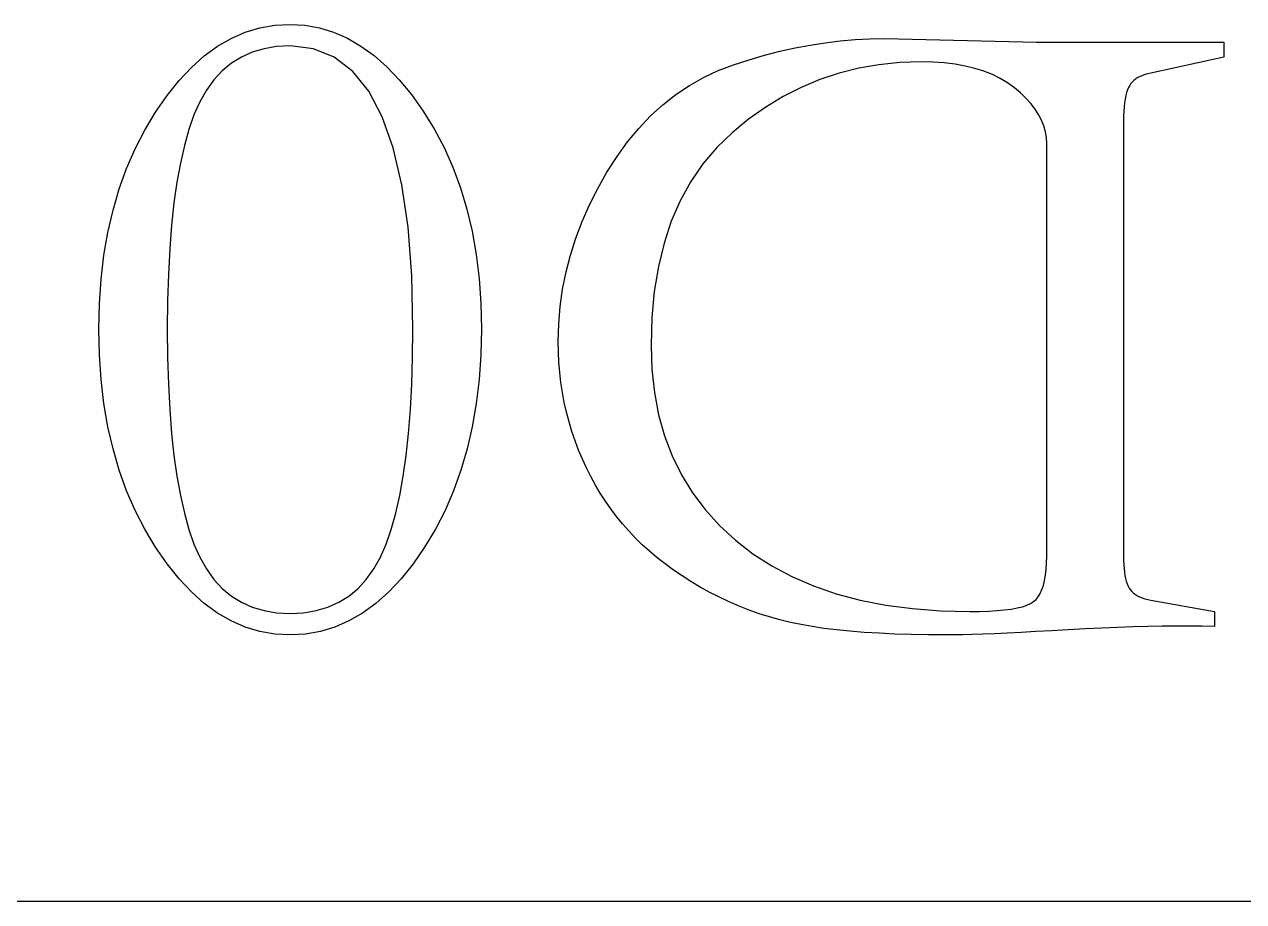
# Model space of a CAD drawing. Header units: millimetres. Extents: x -105 to 105, y -148 to 148.
# Drawn here: x -7.505 to -3.145, y 85.306 to 88.441 of the extents above; entities that cross this region are included whole.
import ezdxf

# ---------------------------------------------------------------- set-up
doc = ezdxf.new("R2010")
doc.units = ezdxf.units.MM
doc.layers.get('0').update_dxf_attribs({"lineweight": 18})

msp = doc.modelspace()

# ---------------------------------------------------------------- linework, layer by layer
at = {"color": 7, "lineweight": 30, "ltscale": 0.001373}
for p, q in [((-6.7651, 88.3912), (-6.7148, 88.4131)), ((-6.7148, 86.2873), (-6.7651, 86.3092)), ((-6.3441, 86.3092), (-6.3945, 86.2873))]:
    msp.add_line(p, q, dxfattribs=at)
at = {"color": 7, "lineweight": 30, "ltscale": 0.001355}
for p, q in [((-6.7148, 88.4131), (-6.6629, 88.4288)), ((-6.6629, 88.4288), (-6.6095, 88.4382)), ((-6.6629, 86.2716), (-6.7148, 86.2873)), ((-6.6095, 86.2622), (-6.6629, 86.2716)), ((-6.4463, 86.2716), (-6.4997, 86.2622)), ((-6.3945, 86.2873), (-6.4463, 86.2716))]:
    msp.add_line(p, q, dxfattribs=at)
at = {"color": 7, "lineweight": 30, "ltscale": 0.001375}
for p, q in [((-6.6095, 88.4382), (-6.5546, 88.4413)), ((-6.5546, 86.2591), (-6.6095, 86.2622)), ((-6.4997, 86.2622), (-6.5546, 86.2591))]:
    msp.add_line(p, q, dxfattribs=at)
at = {"color": 7, "lineweight": 30, "ltscale": 0.001328}
msp.add_line((-6.5546, 88.4413), (-6.5016, 88.4383), dxfattribs=at)
at = {"color": 7, "lineweight": 30, "ltscale": 0.001316}
msp.add_line((-6.5016, 88.4383), (-6.4498, 88.4289), dxfattribs=at)
at = {"color": 7, "lineweight": 30, "ltscale": 0.001324}
msp.add_line((-6.4498, 88.4289), (-6.3991, 88.4134), dxfattribs=at)
at = {"color": 7, "lineweight": 30, "ltscale": 0.001349}
msp.add_line((-6.3991, 88.4134), (-6.3497, 88.3917), dxfattribs=at)
at = {"color": 7, "lineweight": 30, "ltscale": 0.001411}
for p, q in [((-6.814, 88.363), (-6.7651, 88.3912)), ((-6.7651, 86.3092), (-6.814, 86.3374)), ((-6.2952, 86.3374), (-6.3441, 86.3092))]:
    msp.add_line(p, q, dxfattribs=at)
at = {"color": 7, "lineweight": 30, "ltscale": 0.001204}
for p, q in [((-6.5546, 88.3642), (-6.6027, 88.3618)), ((-6.6027, 86.3387), (-6.5546, 86.3362)), ((-6.5546, 86.3362), (-6.5065, 86.3387))]:
    msp.add_line(p, q, dxfattribs=at)
at = {"color": 7, "lineweight": 30, "ltscale": 0.002101}
msp.add_line((-6.4712, 88.3541), (-6.5546, 88.3642), dxfattribs=at)
at = {"color": 7, "lineweight": 30, "ltscale": 0.001393}
msp.add_line((-6.3497, 88.3917), (-6.3015, 88.3638), dxfattribs=at)
at = {"color": 7, "lineweight": 30, "ltscale": 0.001452}
msp.add_line((-6.3015, 88.3638), (-6.2545, 88.3297), dxfattribs=at)
at = {"color": 7, "lineweight": 30, "ltscale": 0.001378}
msp.add_line((-4.7491, 88.3573), (-4.695, 88.3676), dxfattribs=at)
at = {"color": 7, "lineweight": 30, "ltscale": 0.001361}
msp.add_line((-4.695, 88.3676), (-4.6412, 88.376), dxfattribs=at)
at = {"color": 7, "lineweight": 30, "ltscale": 0.001347}
msp.add_line((-4.6412, 88.376), (-4.5877, 88.3826), dxfattribs=at)
at = {"color": 7, "lineweight": 30, "ltscale": 0.001333}
msp.add_line((-4.5877, 88.3826), (-4.5346, 88.3873), dxfattribs=at)
at = {"color": 7, "lineweight": 30, "ltscale": 0.001322}
msp.add_line((-4.5346, 88.3873), (-4.4818, 88.3901), dxfattribs=at)
at = {"color": 7, "lineweight": 30, "ltscale": 0.001312}
msp.add_line((-4.4818, 88.3901), (-4.4293, 88.3911), dxfattribs=at)
at = {"color": 7, "lineweight": 30, "ltscale": 0.01358}
msp.add_line((-4.4293, 88.3911), (-3.8863, 88.3777), dxfattribs=at)
at = {"color": 7, "lineweight": 30, "ltscale": 0.016761}
msp.add_line((-3.8863, 88.3777), (-3.2158, 88.3777), dxfattribs=at)
at = {"color": 7, "lineweight": 30, "ltscale": 0.001341}
for p, q in [((-3.2158, 88.3777), (-3.2158, 88.324)), ((-3.2494, 86.3429), (-3.2494, 86.2892))]:
    msp.add_line(p, q, dxfattribs=at)
at = {"color": 7, "lineweight": 30, "ltscale": 0.001533}
for p, q in [((-6.9072, 88.2878), (-6.8613, 88.3285)), ((-6.8613, 86.3719), (-6.9072, 86.4127))]:
    msp.add_line(p, q, dxfattribs=at)
at = {"color": 7, "lineweight": 30, "ltscale": 0.001464}
for p, q in [((-6.8613, 88.3285), (-6.814, 88.363)), ((-6.814, 86.3374), (-6.8613, 86.3719)), ((-6.2479, 86.3719), (-6.2952, 86.3374))]:
    msp.add_line(p, q, dxfattribs=at)
at = {"color": 7, "lineweight": 30, "ltscale": 0.001055}
msp.add_line((-6.7287, 88.3248), (-6.7645, 88.3026), dxfattribs=at)
at = {"color": 7, "lineweight": 30, "ltscale": 0.001065}
msp.add_line((-6.6897, 88.3421), (-6.7287, 88.3248), dxfattribs=at)
at = {"color": 7, "lineweight": 30, "ltscale": 0.001094}
for p, q in [((-6.6477, 88.3544), (-6.6897, 88.3421)), ((-6.4615, 86.3461), (-6.4195, 86.3585))]:
    msp.add_line(p, q, dxfattribs=at)
at = {"color": 7, "lineweight": 30, "ltscale": 0.001141}
for p, q in [((-6.6027, 88.3618), (-6.6477, 88.3544)), ((-6.6477, 86.3461), (-6.6027, 86.3387)), ((-6.5065, 86.3387), (-6.4615, 86.3461))]:
    msp.add_line(p, q, dxfattribs=at)
at = {"color": 7, "lineweight": 30, "ltscale": 0.002015}
msp.add_line((-6.3965, 88.3237), (-6.4712, 88.3541), dxfattribs=at)
at = {"color": 7, "lineweight": 30, "ltscale": 0.002077}
msp.add_line((-6.3306, 88.2731), (-6.3965, 88.3237), dxfattribs=at)
at = {"color": 7, "lineweight": 30, "ltscale": 0.001525}
msp.add_line((-6.2545, 88.3297), (-6.2087, 88.2894), dxfattribs=at)
at = {"color": 7, "lineweight": 30, "ltscale": 0.001435}
msp.add_line((-4.9135, 88.315), (-4.8584, 88.331), dxfattribs=at)
at = {"color": 7, "lineweight": 30, "ltscale": 0.001415}
msp.add_line((-4.8584, 88.331), (-4.8036, 88.3451), dxfattribs=at)
at = {"color": 7, "lineweight": 30, "ltscale": 0.001396}
msp.add_line((-4.8036, 88.3451), (-4.7491, 88.3573), dxfattribs=at)
at = {"color": 7, "lineweight": 30, "ltscale": 0.006691}
msp.add_line((-3.2158, 88.324), (-3.4773, 88.267), dxfattribs=at)
at = {"color": 7, "lineweight": 30, "ltscale": 0.001616}
for p, q in [((-6.9515, 88.2408), (-6.9072, 88.2878)), ((-6.9072, 86.4127), (-6.9515, 86.4597))]:
    msp.add_line(p, q, dxfattribs=at)
at = {"color": 7, "lineweight": 30, "ltscale": 0.001064}
for p, q in [((-6.7645, 88.3026), (-6.7974, 88.2755)), ((-4.256, 88.3063), (-4.2986, 88.3073))]:
    msp.add_line(p, q, dxfattribs=at)
at = {"color": 7, "lineweight": 30, "ltscale": 0.001611}
msp.add_line((-6.2087, 88.2894), (-6.1641, 88.2429), dxfattribs=at)
at = {"color": 7, "lineweight": 30, "ltscale": 0.00146}
msp.add_line((-5.0236, 88.2765), (-4.969, 88.2972), dxfattribs=at)
at = {"color": 7, "lineweight": 30, "ltscale": 0.001457}
for p, q in [((-4.969, 88.2972), (-4.9135, 88.315)), ((-5.175, 88.1907), (-5.1266, 88.2232))]:
    msp.add_line(p, q, dxfattribs=at)
at = {"color": 7, "lineweight": 30, "ltscale": 0.001815}
msp.add_line((-4.5213, 88.2845), (-4.5917, 88.2668), dxfattribs=at)
at = {"color": 7, "lineweight": 30, "ltscale": 0.001835}
msp.add_line((-4.449, 88.2971), (-4.5213, 88.2845), dxfattribs=at)
at = {"color": 7, "lineweight": 30, "ltscale": 0.001866}
msp.add_line((-4.3747, 88.3047), (-4.449, 88.2971), dxfattribs=at)
at = {"color": 7, "lineweight": 30, "ltscale": 0.001905}
msp.add_line((-4.2986, 88.3073), (-4.3747, 88.3047), dxfattribs=at)
at = {"color": 7, "lineweight": 30, "ltscale": 0.001015}
msp.add_line((-4.2155, 88.3036), (-4.256, 88.3063), dxfattribs=at)
at = {"color": 7, "lineweight": 30, "ltscale": 0.000968561}
msp.add_line((-4.1771, 88.299), (-4.2155, 88.3036), dxfattribs=at)
at = {"color": 7, "lineweight": 30, "ltscale": 0.000924722}
msp.add_line((-4.1406, 88.2925), (-4.1771, 88.299), dxfattribs=at)
at = {"color": 7, "lineweight": 30, "ltscale": 0.00088415}
msp.add_line((-4.1063, 88.2842), (-4.1406, 88.2925), dxfattribs=at)
at = {"color": 7, "lineweight": 30, "ltscale": 0.000847148}
msp.add_line((-4.0739, 88.2741), (-4.1063, 88.2842), dxfattribs=at)
at = {"color": 7, "lineweight": 30, "ltscale": 0.001709}
for p, q in [((-6.9943, 88.1875), (-6.9515, 88.2408)), ((-6.9515, 86.4597), (-6.9943, 86.513)), ((-6.1149, 86.513), (-6.1577, 86.4597))]:
    msp.add_line(p, q, dxfattribs=at)
at = {"color": 7, "lineweight": 30, "ltscale": 0.00114}
msp.add_line((-6.8272, 88.2435), (-6.8539, 88.2066), dxfattribs=at)
at = {"color": 7, "lineweight": 30, "ltscale": 0.001093}
msp.add_line((-6.7974, 88.2755), (-6.8272, 88.2435), dxfattribs=at)
at = {"color": 7, "lineweight": 30, "ltscale": 0.002275}
msp.add_line((-6.2736, 88.2023), (-6.3306, 88.2731), dxfattribs=at)
at = {"color": 7, "lineweight": 30, "ltscale": 0.001707}
msp.add_line((-6.1641, 88.2429), (-6.1208, 88.1902), dxfattribs=at)
at = {"color": 7, "lineweight": 30, "ltscale": 0.00145}
msp.add_line((-5.1266, 88.2232), (-5.0762, 88.2518), dxfattribs=at)
at = {"color": 7, "lineweight": 30, "ltscale": 0.001451}
msp.add_line((-5.0762, 88.2518), (-5.0236, 88.2765), dxfattribs=at)
at = {"color": 7, "lineweight": 30, "ltscale": 0.001805}
for p, q in [((-4.6602, 88.244), (-4.7268, 88.2161)), ((-4.5917, 88.2668), (-4.6602, 88.244))]:
    msp.add_line(p, q, dxfattribs=at)
at = {"color": 7, "lineweight": 30, "ltscale": 0.000814349}
msp.add_line((-4.0436, 88.2621), (-4.0739, 88.2741), dxfattribs=at)
at = {"color": 7, "lineweight": 30, "ltscale": 0.000786146}
msp.add_line((-4.0154, 88.2483), (-4.0436, 88.2621), dxfattribs=at)
at = {"color": 7, "lineweight": 30, "ltscale": 0.000763044}
msp.add_line((-3.9892, 88.2326), (-4.0154, 88.2483), dxfattribs=at)
at = {"color": 7, "lineweight": 30, "ltscale": 0.000200515}
msp.add_line((-3.5427, 88.2359), (-3.548, 88.2299), dxfattribs=at)
at = {"color": 7, "lineweight": 30, "ltscale": 0.000203115}
msp.add_line((-3.5368, 88.2415), (-3.5427, 88.2359), dxfattribs=at)
at = {"color": 7, "lineweight": 30, "ltscale": 0.000207723}
msp.add_line((-3.5302, 88.2465), (-3.5368, 88.2415), dxfattribs=at)
at = {"color": 7, "lineweight": 30, "ltscale": 0.000213872}
msp.add_line((-3.523, 88.2511), (-3.5302, 88.2465), dxfattribs=at)
at = {"color": 7, "lineweight": 30, "ltscale": 0.000222076}
msp.add_line((-3.5151, 88.2552), (-3.523, 88.2511), dxfattribs=at)
at = {"color": 7, "lineweight": 30, "ltscale": 0.000231213}
msp.add_line((-3.5066, 88.2589), (-3.5151, 88.2552), dxfattribs=at)
at = {"color": 7, "lineweight": 30, "ltscale": 0.00024165}
msp.add_line((-3.4975, 88.2621), (-3.5066, 88.2589), dxfattribs=at)
at = {"color": 7, "lineweight": 30, "ltscale": 0.000253591}
msp.add_line((-3.4877, 88.2648), (-3.4975, 88.2621), dxfattribs=at)
at = {"color": 7, "lineweight": 30, "ltscale": 0.000266137}
msp.add_line((-3.4773, 88.267), (-3.4877, 88.2648), dxfattribs=at)
at = {"color": 7, "lineweight": 30, "ltscale": 0.001203}
msp.add_line((-6.8539, 88.2066), (-6.8776, 88.1647), dxfattribs=at)
at = {"color": 7, "lineweight": 30, "ltscale": 0.002578}
msp.add_line((-6.2252, 88.1112), (-6.2736, 88.2023), dxfattribs=at)
at = {"color": 7, "lineweight": 30, "ltscale": 0.001811}
msp.add_line((-6.1208, 88.1902), (-6.0786, 88.1313), dxfattribs=at)
at = {"color": 7, "lineweight": 30, "ltscale": 0.001473}
for p, q in [((-5.2213, 88.1543), (-5.175, 88.1907)), ((-3.6527, 86.2839), (-3.7115, 86.2809))]:
    msp.add_line(p, q, dxfattribs=at)
at = {"color": 7, "lineweight": 30, "ltscale": 0.001814}
msp.add_line((-4.7268, 88.2161), (-4.7915, 88.1832), dxfattribs=at)
at = {"color": 7, "lineweight": 30, "ltscale": 0.000745946}
msp.add_line((-3.965, 88.2151), (-3.9892, 88.2326), dxfattribs=at)
at = {"color": 7, "lineweight": 30, "ltscale": 0.00071961}
msp.add_line((-3.9431, 88.1965), (-3.965, 88.2151), dxfattribs=at)
at = {"color": 7, "lineweight": 30, "ltscale": 0.000681496}
msp.add_line((-3.9234, 88.1776), (-3.9431, 88.1965), dxfattribs=at)
at = {"color": 7, "lineweight": 30, "ltscale": 0.00028215}
msp.add_line((-3.5638, 88.1979), (-3.5667, 88.187), dxfattribs=at)
at = {"color": 7, "lineweight": 30, "ltscale": 0.000256342}
msp.add_line((-3.5606, 88.2076), (-3.5638, 88.1979), dxfattribs=at)
at = {"color": 7, "lineweight": 30, "ltscale": 0.000232092}
msp.add_line((-3.5569, 88.2161), (-3.5606, 88.2076), dxfattribs=at)
at = {"color": 7, "lineweight": 30, "ltscale": 0.000210129}
msp.add_line((-3.5527, 88.2235), (-3.5569, 88.2161), dxfattribs=at)
at = {"color": 7, "lineweight": 30, "ltscale": 0.000199466}
msp.add_line((-3.548, 88.2299), (-3.5527, 88.2235), dxfattribs=at)
at = {"color": 7, "lineweight": 30, "ltscale": 0.001812}
for p, q in [((-7.0356, 88.1279), (-6.9943, 88.1875)), ((-6.9943, 86.513), (-7.0356, 86.5725)), ((-6.0736, 86.5725), (-6.1149, 86.513))]:
    msp.add_line(p, q, dxfattribs=at)
at = {"color": 7, "lineweight": 30, "ltscale": 0.001279}
msp.add_line((-6.8776, 88.1647), (-6.8982, 88.1179), dxfattribs=at)
at = {"color": 7, "lineweight": 30, "ltscale": 0.001496}
msp.add_line((-5.2655, 88.114), (-5.2213, 88.1543), dxfattribs=at)
at = {"color": 7, "lineweight": 30, "ltscale": 0.001834}
msp.add_line((-4.7915, 88.1832), (-4.8542, 88.1453), dxfattribs=at)
at = {"color": 7, "lineweight": 30, "ltscale": 0.000646851}
msp.add_line((-3.9061, 88.1584), (-3.9234, 88.1776), dxfattribs=at)
at = {"color": 7, "lineweight": 30, "ltscale": 0.000615331}
msp.add_line((-3.891, 88.1389), (-3.9061, 88.1584), dxfattribs=at)
at = {"color": 7, "lineweight": 30, "ltscale": 0.000394988}
msp.add_line((-3.5726, 88.147), (-3.5736, 88.1312), dxfattribs=at)
at = {"color": 7, "lineweight": 30, "ltscale": 0.000365557}
msp.add_line((-3.571, 88.1615), (-3.5726, 88.147), dxfattribs=at)
at = {"color": 7, "lineweight": 30, "ltscale": 0.00033715}
msp.add_line((-3.5691, 88.1748), (-3.571, 88.1615), dxfattribs=at)
at = {"color": 7, "lineweight": 30, "ltscale": 0.00030935}
msp.add_line((-3.5667, 88.187), (-3.5691, 88.1748), dxfattribs=at)
at = {"color": 7, "lineweight": 30, "ltscale": 0.001871}
msp.add_line((-7.0742, 88.0637), (-7.0356, 88.1279), dxfattribs=at)
at = {"color": 7, "lineweight": 30, "ltscale": 0.001377}
msp.add_line((-6.8982, 88.1179), (-6.9164, 88.0659), dxfattribs=at)
at = {"color": 7, "lineweight": 30, "ltscale": 0.002954}
msp.add_line((-6.1857, 87.9998), (-6.2252, 88.1112), dxfattribs=at)
at = {"color": 7, "lineweight": 30, "ltscale": 0.001872}
for p, q in [((-6.0786, 88.1313), (-6.0391, 88.0677)), ((-7.0356, 86.5725), (-7.0742, 86.6367)), ((-6.035, 86.6367), (-6.0736, 86.5725))]:
    msp.add_line(p, q, dxfattribs=at)
at = {"color": 7, "lineweight": 30, "ltscale": 0.001528}
msp.add_line((-5.3076, 88.0697), (-5.2655, 88.114), dxfattribs=at)
at = {"color": 7, "lineweight": 30, "ltscale": 0.001902}
msp.add_line((-4.9151, 88.1023), (-4.9741, 88.0542), dxfattribs=at)
at = {"color": 7, "lineweight": 30, "ltscale": 0.001863}
msp.add_line((-4.8542, 88.1453), (-4.9151, 88.1023), dxfattribs=at)
at = {"color": 7, "lineweight": 30, "ltscale": 0.000588284}
msp.add_line((-3.8783, 88.1191), (-3.891, 88.1389), dxfattribs=at)
at = {"color": 7, "lineweight": 30, "ltscale": 0.000565761}
msp.add_line((-3.8679, 88.099), (-3.8783, 88.1191), dxfattribs=at)
at = {"color": 7, "lineweight": 30, "ltscale": 0.000454173}
msp.add_line((-3.5743, 88.1142), (-3.5745, 88.0961), dxfattribs=at)
at = {"color": 7, "lineweight": 30, "ltscale": 0.000424313}
msp.add_line((-3.5736, 88.1312), (-3.5743, 88.1142), dxfattribs=at)
at = {"color": 7, "lineweight": 30, "ltscale": 0.001887}
msp.add_line((-7.1087, 87.9966), (-7.0742, 88.0637), dxfattribs=at)
at = {"color": 7, "lineweight": 30, "ltscale": 0.001493}
msp.add_line((-6.9164, 88.0659), (-6.9326, 88.0084), dxfattribs=at)
at = {"color": 7, "lineweight": 30, "ltscale": 0.001889}
for p, q in [((-6.0391, 88.0677), (-6.0038, 88.0009)), ((-6.0006, 86.704), (-6.035, 86.6367))]:
    msp.add_line(p, q, dxfattribs=at)
at = {"color": 7, "lineweight": 30, "ltscale": 0.001567}
msp.add_line((-5.3477, 88.0215), (-5.3076, 88.0697), dxfattribs=at)
at = {"color": 7, "lineweight": 30, "ltscale": 0.000548777}
msp.add_line((-3.8598, 88.0786), (-3.8679, 88.099), dxfattribs=at)
at = {"color": 7, "lineweight": 30, "ltscale": 0.00053723}
msp.add_line((-3.854, 88.0579), (-3.8598, 88.0786), dxfattribs=at)
at = {"color": 7, "lineweight": 30, "ltscale": 0.038885}
msp.add_line((-3.5745, 88.0961), (-3.5745, 86.5407), dxfattribs=at)
at = {"color": 7, "lineweight": 30, "ltscale": 0.001612}
msp.add_line((-5.3857, 87.9694), (-5.3477, 88.0215), dxfattribs=at)
at = {"color": 7, "lineweight": 30, "ltscale": 0.001914}
for p, q in [((-4.9741, 88.0542), (-5.0291, 88.001)), ((-5.2157, 86.9709), (-5.1886, 86.8993))]:
    msp.add_line(p, q, dxfattribs=at)
at = {"color": 7, "lineweight": 30, "ltscale": 0.000532216}
msp.add_line((-3.8505, 88.0369), (-3.854, 88.0579), dxfattribs=at)
at = {"color": 7, "lineweight": 30, "ltscale": 0.00053332}
msp.add_line((-3.8494, 88.0156), (-3.8505, 88.0369), dxfattribs=at)
at = {"color": 7, "lineweight": 30, "ltscale": 0.036874}
msp.add_line((-3.8494, 86.5407), (-3.8494, 88.0156), dxfattribs=at)
at = {"color": 7, "lineweight": 30, "ltscale": 0.001911}
msp.add_line((-7.1391, 87.9264), (-7.1087, 87.9966), dxfattribs=at)
at = {"color": 7, "lineweight": 30, "ltscale": 0.001614}
msp.add_line((-6.9326, 88.0084), (-6.9469, 87.9454), dxfattribs=at)
at = {"color": 7, "lineweight": 30, "ltscale": 0.003379}
msp.add_line((-6.155, 87.8682), (-6.1857, 87.9998), dxfattribs=at)
at = {"color": 7, "lineweight": 30, "ltscale": 0.001915}
for p, q in [((-6.0038, 88.0009), (-5.9726, 87.9309)), ((-7.1087, 86.704), (-7.1391, 86.7743)), ((-5.9701, 86.7743), (-6.0006, 86.704))]:
    msp.add_line(p, q, dxfattribs=at)
at = {"color": 7, "lineweight": 30, "ltscale": 0.001907}
msp.add_line((-5.0291, 88.001), (-5.0784, 87.9428), dxfattribs=at)
at = {"color": 7, "lineweight": 30, "ltscale": 0.001738}
msp.add_line((-6.9469, 87.9454), (-6.9594, 87.877), dxfattribs=at)
at = {"color": 7, "lineweight": 30, "ltscale": 0.00195}
msp.add_line((-5.9726, 87.9309), (-5.9456, 87.8577), dxfattribs=at)
at = {"color": 7, "lineweight": 30, "ltscale": 0.001664}
msp.add_line((-5.4216, 87.9134), (-5.3857, 87.9694), dxfattribs=at)
at = {"color": 7, "lineweight": 30, "ltscale": 0.00192}
msp.add_line((-5.0784, 87.9428), (-5.1219, 87.8795), dxfattribs=at)
at = {"color": 7, "lineweight": 30, "ltscale": 0.001943}
msp.add_line((-7.1654, 87.8533), (-7.1391, 87.9264), dxfattribs=at)
at = {"color": 7, "lineweight": 30, "ltscale": 0.001675}
msp.add_line((-5.4547, 87.8551), (-5.4216, 87.9134), dxfattribs=at)
at = {"color": 7, "lineweight": 30, "ltscale": 0.001983}
msp.add_line((-7.1878, 87.7772), (-7.1654, 87.8533), dxfattribs=at)
at = {"color": 7, "lineweight": 30, "ltscale": 0.001865}
msp.add_line((-6.9594, 87.877), (-6.9699, 87.8032), dxfattribs=at)
at = {"color": 7, "lineweight": 30, "ltscale": 0.003836}
msp.add_line((-6.133, 87.7163), (-6.155, 87.8682), dxfattribs=at)
at = {"color": 7, "lineweight": 30, "ltscale": 0.001992}
msp.add_line((-5.9456, 87.8577), (-5.9227, 87.7814), dxfattribs=at)
at = {"color": 7, "lineweight": 30, "ltscale": 0.001645}
msp.add_line((-5.4843, 87.7964), (-5.4547, 87.8551), dxfattribs=at)
at = {"color": 7, "lineweight": 30, "ltscale": 0.001951}
msp.add_line((-5.1219, 87.8795), (-5.1596, 87.8112), dxfattribs=at)
at = {"color": 7, "lineweight": 30, "ltscale": 0.001995}
msp.add_line((-6.9699, 87.8032), (-6.9785, 87.7238), dxfattribs=at)
at = {"color": 7, "lineweight": 30, "ltscale": 0.002001}
msp.add_line((-5.1596, 87.8112), (-5.1915, 87.7378), dxfattribs=at)
at = {"color": 7, "lineweight": 30, "ltscale": 0.002029}
msp.add_line((-7.206, 87.6981), (-7.1878, 87.7772), dxfattribs=at)
at = {"color": 7, "lineweight": 30, "ltscale": 0.002043}
msp.add_line((-5.9227, 87.7814), (-5.904, 87.7019), dxfattribs=at)
at = {"color": 7, "lineweight": 30, "ltscale": 0.001619}
msp.add_line((-5.5105, 87.7371), (-5.4843, 87.7964), dxfattribs=at)
at = {"color": 7, "lineweight": 30, "ltscale": 0.002126}
msp.add_line((-6.9785, 87.7238), (-6.9851, 87.639), dxfattribs=at)
at = {"color": 7, "lineweight": 30, "ltscale": 0.004315}
msp.add_line((-6.1199, 87.5442), (-6.133, 87.7163), dxfattribs=at)
at = {"color": 7, "lineweight": 30, "ltscale": 0.001598}
msp.add_line((-5.5331, 87.6774), (-5.5105, 87.7371), dxfattribs=at)
at = {"color": 7, "lineweight": 30, "ltscale": 0.002067}
msp.add_line((-5.1915, 87.7378), (-5.2176, 87.6594), dxfattribs=at)
at = {"color": 7, "lineweight": 30, "ltscale": 0.002083}
msp.add_line((-7.2202, 87.616), (-7.206, 87.6981), dxfattribs=at)
at = {"color": 7, "lineweight": 30, "ltscale": 0.0021}
msp.add_line((-5.904, 87.7019), (-5.8895, 87.6191), dxfattribs=at)
at = {"color": 7, "lineweight": 30, "ltscale": 0.001581}
msp.add_line((-5.5523, 87.6171), (-5.5331, 87.6774), dxfattribs=at)
at = {"color": 7, "lineweight": 30, "ltscale": 0.00226}
msp.add_line((-6.9851, 87.639), (-6.9899, 87.5488), dxfattribs=at)
at = {"color": 7, "lineweight": 30, "ltscale": 0.002149}
msp.add_line((-5.2176, 87.6594), (-5.2379, 87.5758), dxfattribs=at)
at = {"color": 7, "lineweight": 30, "ltscale": 0.002141}
msp.add_line((-7.2303, 87.531), (-7.2202, 87.616), dxfattribs=at)
at = {"color": 7, "lineweight": 30, "ltscale": 0.002163}
msp.add_line((-5.8895, 87.6191), (-5.8791, 87.5332), dxfattribs=at)
at = {"color": 7, "lineweight": 30, "ltscale": 0.001569}
msp.add_line((-5.568, 87.5564), (-5.5523, 87.6171), dxfattribs=at)
at = {"color": 7, "lineweight": 30, "ltscale": 0.002394}
msp.add_line((-6.9899, 87.5488), (-6.9928, 87.4531), dxfattribs=at)
at = {"color": 7, "lineweight": 30, "ltscale": 0.00481}
msp.add_line((-6.1155, 87.3519), (-6.1199, 87.5442), dxfattribs=at)
at = {"color": 7, "lineweight": 30, "ltscale": 0.001562}
for p, q in [((-5.5802, 87.4951), (-5.568, 87.5564)), ((-5.5941, 87.3711), (-5.5889, 87.4333))]:
    msp.add_line(p, q, dxfattribs=at)
at = {"color": 7, "lineweight": 30, "ltscale": 0.002244}
msp.add_line((-5.2379, 87.5758), (-5.2524, 87.4872), dxfattribs=at)
at = {"color": 7, "lineweight": 30, "ltscale": 0.002207}
msp.add_line((-7.2364, 87.4429), (-7.2303, 87.531), dxfattribs=at)
at = {"color": 7, "lineweight": 30, "ltscale": 0.002232}
msp.add_line((-5.8791, 87.5332), (-5.8728, 87.4442), dxfattribs=at)
at = {"color": 7, "lineweight": 30, "ltscale": 0.001559}
msp.add_line((-5.5889, 87.4333), (-5.5802, 87.4951), dxfattribs=at)
at = {"color": 7, "lineweight": 30, "ltscale": 0.00253}
for p, q in [((-6.9928, 87.4531), (-6.9937, 87.3519)), ((-6.9937, 87.3519), (-6.9928, 87.2507)), ((-6.1164, 87.2507), (-6.1155, 87.3519))]:
    msp.add_line(p, q, dxfattribs=at)
at = {"color": 7, "lineweight": 30, "ltscale": 0.002351}
msp.add_line((-5.2524, 87.4872), (-5.2611, 87.3936), dxfattribs=at)
at = {"color": 7, "lineweight": 30, "ltscale": 0.002276}
msp.add_line((-7.2385, 87.3519), (-7.2364, 87.4429), dxfattribs=at)
at = {"color": 7, "lineweight": 30, "ltscale": 0.002307}
msp.add_line((-5.8728, 87.4442), (-5.8708, 87.3519), dxfattribs=at)
at = {"color": 7, "lineweight": 30, "ltscale": 0.00157}
msp.add_line((-5.5959, 87.3083), (-5.5941, 87.3711), dxfattribs=at)
at = {"color": 7, "lineweight": 30, "ltscale": 0.002469}
msp.add_line((-5.2611, 87.3936), (-5.264, 87.2949), dxfattribs=at)
at = {"color": 7, "lineweight": 30, "ltscale": 0.002292}
for p, q in [((-7.2364, 87.2602), (-7.2385, 87.3519)), ((-5.8708, 87.3519), (-5.8728, 87.2602))]:
    msp.add_line(p, q, dxfattribs=at)
at = {"color": 7, "lineweight": 30, "ltscale": 0.000933766}
msp.add_line((-5.5953, 87.271), (-5.5959, 87.3083), dxfattribs=at)
at = {"color": 7, "lineweight": 30, "ltscale": 0.002167}
msp.add_line((-5.264, 87.2949), (-5.261, 87.2083), dxfattribs=at)
at = {"color": 7, "lineweight": 30, "ltscale": 0.002221}
for p, q in [((-7.2303, 87.1716), (-7.2364, 87.2602)), ((-5.8728, 87.2602), (-5.8789, 87.1716))]:
    msp.add_line(p, q, dxfattribs=at)
at = {"color": 7, "lineweight": 30, "ltscale": 0.002395}
for p, q in [((-6.9928, 87.2507), (-6.9899, 87.1549)), ((-6.1193, 87.1549), (-6.1164, 87.2507))]:
    msp.add_line(p, q, dxfattribs=at)
at = {"color": 7, "lineweight": 30, "ltscale": 0.000924463}
msp.add_line((-5.5935, 87.234), (-5.5953, 87.271), dxfattribs=at)
at = {"color": 7, "lineweight": 30, "ltscale": 0.000916737}
msp.add_line((-5.5904, 87.1975), (-5.5935, 87.234), dxfattribs=at)
at = {"color": 7, "lineweight": 30, "ltscale": 0.000909457}
msp.add_line((-5.5862, 87.1614), (-5.5904, 87.1975), dxfattribs=at)
at = {"color": 7, "lineweight": 30, "ltscale": 0.002084}
msp.add_line((-5.261, 87.2083), (-5.2519, 87.1254), dxfattribs=at)
at = {"color": 7, "lineweight": 30, "ltscale": 0.002154}
for p, q in [((-7.2202, 87.086), (-7.2303, 87.1716)), ((-5.8789, 87.1716), (-5.889, 87.086)), ((-4.6834, 86.4346), (-4.602, 86.4066))]:
    msp.add_line(p, q, dxfattribs=at)
at = {"color": 7, "lineweight": 30, "ltscale": 0.002262}
for p, q in [((-6.9899, 87.1549), (-6.9851, 87.0646)), ((-6.1241, 87.0646), (-6.1193, 87.1549))]:
    msp.add_line(p, q, dxfattribs=at)
at = {"color": 7, "lineweight": 30, "ltscale": 0.000903665}
msp.add_line((-5.5808, 87.1256), (-5.5862, 87.1614), dxfattribs=at)
at = {"color": 7, "lineweight": 30, "ltscale": 0.000898745}
msp.add_line((-5.5742, 87.0903), (-5.5808, 87.1256), dxfattribs=at)
at = {"color": 7, "lineweight": 30, "ltscale": 0.002014}
msp.add_line((-5.2519, 87.1254), (-5.2369, 87.0463), dxfattribs=at)
at = {"color": 7, "lineweight": 30, "ltscale": 0.002093}
for p, q in [((-7.206, 87.0035), (-7.2202, 87.086)), ((-5.889, 87.086), (-5.9032, 87.0035))]:
    msp.add_line(p, q, dxfattribs=at)
at = {"color": 7, "lineweight": 30, "ltscale": 0.002129}
for p, q in [((-6.9851, 87.0646), (-6.9785, 86.9797)), ((-6.1308, 86.9797), (-6.1241, 87.0646))]:
    msp.add_line(p, q, dxfattribs=at)
at = {"color": 7, "lineweight": 30, "ltscale": 0.000894886}
msp.add_line((-5.5663, 87.0554), (-5.5742, 87.0903), dxfattribs=at)
at = {"color": 7, "lineweight": 30, "ltscale": 0.000892509}
msp.add_line((-5.5573, 87.0208), (-5.5663, 87.0554), dxfattribs=at)
at = {"color": 7, "lineweight": 30, "ltscale": 0.000890837}
msp.add_line((-5.547, 86.9867), (-5.5573, 87.0208), dxfattribs=at)
at = {"color": 7, "lineweight": 30, "ltscale": 0.001957}
msp.add_line((-5.2369, 87.0463), (-5.2157, 86.9709), dxfattribs=at)
at = {"color": 7, "lineweight": 30, "ltscale": 0.002038}
for p, q in [((-7.1878, 86.9241), (-7.206, 87.0035)), ((-5.9032, 87.0035), (-5.9215, 86.9241))]:
    msp.add_line(p, q, dxfattribs=at)
at = {"color": 7, "lineweight": 30, "ltscale": 0.001999}
for p, q in [((-6.9785, 86.9797), (-6.9699, 86.9002)), ((-6.1394, 86.9002), (-6.1308, 86.9797))]:
    msp.add_line(p, q, dxfattribs=at)
at = {"color": 7, "lineweight": 30, "ltscale": 0.000890395}
msp.add_line((-5.5355, 86.953), (-5.547, 86.9867), dxfattribs=at)
at = {"color": 7, "lineweight": 30, "ltscale": 0.00088586}
msp.add_line((-5.523, 86.9198), (-5.5355, 86.953), dxfattribs=at)
at = {"color": 7, "lineweight": 30, "ltscale": 0.00199}
for p, q in [((-7.1654, 86.8477), (-7.1878, 86.9241)), ((-5.9215, 86.9241), (-5.9438, 86.8477))]:
    msp.add_line(p, q, dxfattribs=at)
at = {"color": 7, "lineweight": 30, "ltscale": 0.00187}
for p, q in [((-6.9699, 86.9002), (-6.9594, 86.8261)), ((-6.1499, 86.8261), (-6.1394, 86.9002))]:
    msp.add_line(p, q, dxfattribs=at)
at = {"color": 7, "lineweight": 30, "ltscale": 0.000877102}
msp.add_line((-5.5095, 86.8875), (-5.523, 86.9198), dxfattribs=at)
at = {"color": 7, "lineweight": 30, "ltscale": 0.00086883}
msp.add_line((-5.495, 86.8559), (-5.5095, 86.8875), dxfattribs=at)
at = {"color": 7, "lineweight": 30, "ltscale": 0.001888}
msp.add_line((-5.1886, 86.8993), (-5.1554, 86.8315), dxfattribs=at)
at = {"color": 7, "lineweight": 30, "ltscale": 0.001949}
for p, q in [((-7.1391, 86.7743), (-7.1654, 86.8477)), ((-5.9438, 86.8477), (-5.9701, 86.7743)), ((-5.0196, 86.6505), (-4.9623, 86.5976))]:
    msp.add_line(p, q, dxfattribs=at)
at = {"color": 7, "lineweight": 30, "ltscale": 0.000862376}
msp.add_line((-5.4795, 86.8251), (-5.495, 86.8559), dxfattribs=at)
at = {"color": 7, "lineweight": 30, "ltscale": 0.001743}
for p, q in [((-6.9594, 86.8261), (-6.9469, 86.7575)), ((-6.1623, 86.7575), (-6.1499, 86.8261))]:
    msp.add_line(p, q, dxfattribs=at)
at = {"color": 7, "lineweight": 30, "ltscale": 0.000856392}
msp.add_line((-5.4631, 86.795), (-5.4795, 86.8251), dxfattribs=at)
at = {"color": 7, "lineweight": 30, "ltscale": 0.000851664}
msp.add_line((-5.4456, 86.7657), (-5.4631, 86.795), dxfattribs=at)
at = {"color": 7, "lineweight": 30, "ltscale": 0.001879}
msp.add_line((-5.1554, 86.8315), (-5.1162, 86.7674), dxfattribs=at)
at = {"color": 7, "lineweight": 30, "ltscale": 0.00162}
for p, q in [((-6.9469, 86.7575), (-6.9326, 86.6943)), ((-6.1766, 86.6943), (-6.1623, 86.7575))]:
    msp.add_line(p, q, dxfattribs=at)
at = {"color": 7, "lineweight": 30, "ltscale": 0.000848087}
for p, q in [((-5.4272, 86.7372), (-5.4456, 86.7657)), ((-5.3439, 86.6308), (-5.3662, 86.6563))]:
    msp.add_line(p, q, dxfattribs=at)
at = {"color": 7, "lineweight": 30, "ltscale": 0.001886}
msp.add_line((-5.1162, 86.7674), (-5.0709, 86.7071), dxfattribs=at)
at = {"color": 7, "lineweight": 30, "ltscale": 0.000845643}
msp.add_line((-5.4079, 86.7095), (-5.4272, 86.7372), dxfattribs=at)
at = {"color": 7, "lineweight": 30, "ltscale": 0.000844386}
msp.add_line((-5.3876, 86.6825), (-5.4079, 86.7095), dxfattribs=at)
at = {"color": 7, "lineweight": 30, "ltscale": 0.00189}
msp.add_line((-7.0742, 86.6367), (-7.1087, 86.704), dxfattribs=at)
at = {"color": 7, "lineweight": 30, "ltscale": 0.0015}
for p, q in [((-6.9326, 86.6943), (-6.9164, 86.6366)), ((-6.1928, 86.6366), (-6.1766, 86.6943))]:
    msp.add_line(p, q, dxfattribs=at)
at = {"color": 7, "lineweight": 30, "ltscale": 0.000844273}
msp.add_line((-5.3662, 86.6563), (-5.3876, 86.6825), dxfattribs=at)
at = {"color": 7, "lineweight": 30, "ltscale": 0.001909}
msp.add_line((-5.0709, 86.7071), (-5.0196, 86.6505), dxfattribs=at)
at = {"color": 7, "lineweight": 30, "ltscale": 0.001385}
for p, q in [((-6.9164, 86.6366), (-6.8982, 86.5842)), ((-6.211, 86.5842), (-6.1928, 86.6366))]:
    msp.add_line(p, q, dxfattribs=at)
at = {"color": 7, "lineweight": 30, "ltscale": 0.000856848}
msp.add_line((-5.3203, 86.606), (-5.3439, 86.6308), dxfattribs=at)
at = {"color": 7, "lineweight": 30, "ltscale": 0.001286}
for p, q in [((-6.8982, 86.5842), (-6.8776, 86.5371)), ((-6.2316, 86.5371), (-6.211, 86.5842))]:
    msp.add_line(p, q, dxfattribs=at)
at = {"color": 7, "lineweight": 30, "ltscale": 0.000866871}
msp.add_line((-5.2955, 86.5817), (-5.3203, 86.606), dxfattribs=at)
at = {"color": 7, "lineweight": 30, "ltscale": 0.000877703}
msp.add_line((-5.2694, 86.5582), (-5.2955, 86.5817), dxfattribs=at)
at = {"color": 7, "lineweight": 30, "ltscale": 0.00198}
msp.add_line((-4.9623, 86.5976), (-4.8996, 86.5492), dxfattribs=at)
at = {"color": 7, "lineweight": 30, "ltscale": 0.001209}
for p, q in [((-6.8776, 86.5371), (-6.8539, 86.4949)), ((-6.2553, 86.4949), (-6.2316, 86.5371))]:
    msp.add_line(p, q, dxfattribs=at)
at = {"color": 7, "lineweight": 30, "ltscale": 0.00089026}
msp.add_line((-5.2422, 86.5352), (-5.2694, 86.5582), dxfattribs=at)
at = {"color": 7, "lineweight": 30, "ltscale": 0.000903234}
msp.add_line((-5.2138, 86.5129), (-5.2422, 86.5352), dxfattribs=at)
at = {"color": 7, "lineweight": 30, "ltscale": 0.002003}
msp.add_line((-4.8996, 86.5492), (-4.8323, 86.5059), dxfattribs=at)
at = {"color": 7, "lineweight": 30, "ltscale": 0.000614089}
msp.add_line((-3.8499, 86.5161), (-3.8494, 86.5407), dxfattribs=at)
at = {"color": 7, "lineweight": 30, "ltscale": 0.000390656}
msp.add_line((-3.5745, 86.5407), (-3.5743, 86.525), dxfattribs=at)
at = {"color": 7, "lineweight": 30, "ltscale": 0.001145}
msp.add_line((-6.8539, 86.4949), (-6.8272, 86.4577), dxfattribs=at)
at = {"color": 7, "lineweight": 30, "ltscale": 0.001146}
msp.add_line((-6.2821, 86.4577), (-6.2553, 86.4949), dxfattribs=at)
at = {"color": 7, "lineweight": 30, "ltscale": 0.000917885}
msp.add_line((-5.1842, 86.4912), (-5.2138, 86.5129), dxfattribs=at)
at = {"color": 7, "lineweight": 30, "ltscale": 0.000933214}
msp.add_line((-5.1533, 86.4702), (-5.1842, 86.4912), dxfattribs=at)
at = {"color": 7, "lineweight": 30, "ltscale": 0.002039}
msp.add_line((-4.8323, 86.5059), (-4.7602, 86.4677), dxfattribs=at)
at = {"color": 7, "lineweight": 30, "ltscale": 0.000524957}
msp.add_line((-3.8536, 86.4725), (-3.8513, 86.4934), dxfattribs=at)
at = {"color": 7, "lineweight": 30, "ltscale": 0.000568901}
msp.add_line((-3.8513, 86.4934), (-3.8499, 86.5161), dxfattribs=at)
at = {"color": 7, "lineweight": 30, "ltscale": 0.000367474}
msp.add_line((-3.5743, 86.525), (-3.5737, 86.5103), dxfattribs=at)
at = {"color": 7, "lineweight": 30, "ltscale": 0.000344245}
msp.add_line((-3.5737, 86.5103), (-3.5727, 86.4966), dxfattribs=at)
at = {"color": 7, "lineweight": 30, "ltscale": 0.000322351}
msp.add_line((-3.5727, 86.4966), (-3.5713, 86.4838), dxfattribs=at)
at = {"color": 7, "lineweight": 30, "ltscale": 0.001097}
for p, q in [((-6.8272, 86.4577), (-6.7974, 86.4255)), ((-6.3118, 86.4255), (-6.2821, 86.4577))]:
    msp.add_line(p, q, dxfattribs=at)
at = {"color": 7, "lineweight": 30, "ltscale": 0.001615}
msp.add_line((-6.1577, 86.4597), (-6.202, 86.4127), dxfattribs=at)
at = {"color": 7, "lineweight": 30, "ltscale": 0.000949563}
msp.add_line((-5.1213, 86.4498), (-5.1533, 86.4702), dxfattribs=at)
at = {"color": 7, "lineweight": 30, "ltscale": 0.0009672}
msp.add_line((-5.088, 86.43), (-5.1213, 86.4498), dxfattribs=at)
at = {"color": 7, "lineweight": 30, "ltscale": 0.00209}
msp.add_line((-4.7602, 86.4677), (-4.6834, 86.4346), dxfattribs=at)
at = {"color": 7, "lineweight": 30, "ltscale": 0.000442156}
msp.add_line((-3.8611, 86.4363), (-3.8569, 86.4535), dxfattribs=at)
at = {"color": 7, "lineweight": 30, "ltscale": 0.000482711}
msp.add_line((-3.8569, 86.4535), (-3.8536, 86.4725), dxfattribs=at)
at = {"color": 7, "lineweight": 30, "ltscale": 0.000299858}
msp.add_line((-3.5713, 86.4838), (-3.5695, 86.4719), dxfattribs=at)
at = {"color": 7, "lineweight": 30, "ltscale": 0.000278826}
msp.add_line((-3.5695, 86.4719), (-3.5673, 86.461), dxfattribs=at)
at = {"color": 7, "lineweight": 30, "ltscale": 0.000258101}
msp.add_line((-3.5673, 86.461), (-3.5647, 86.451), dxfattribs=at)
at = {"color": 7, "lineweight": 30, "ltscale": 0.000238669}
msp.add_line((-3.5647, 86.451), (-3.5616, 86.442), dxfattribs=at)
at = {"color": 7, "lineweight": 30, "ltscale": 0.001067}
for p, q in [((-6.7974, 86.4255), (-6.7645, 86.3982)), ((-6.3447, 86.3982), (-6.3118, 86.4255))]:
    msp.add_line(p, q, dxfattribs=at)
at = {"color": 7, "lineweight": 30, "ltscale": 0.001534}
msp.add_line((-6.202, 86.4127), (-6.2479, 86.3719), dxfattribs=at)
at = {"color": 7, "lineweight": 30, "ltscale": 0.00097333}
msp.add_line((-5.0539, 86.4112), (-5.088, 86.43), dxfattribs=at)
at = {"color": 7, "lineweight": 30, "ltscale": 0.00096895}
msp.add_line((-5.0194, 86.3936), (-5.0539, 86.4112), dxfattribs=at)
at = {"color": 7, "lineweight": 30, "ltscale": 0.002229}
msp.add_line((-4.602, 86.4066), (-4.5158, 86.3836), dxfattribs=at)
at = {"color": 7, "lineweight": 30, "ltscale": 0.000340063}
msp.add_line((-3.8794, 86.3958), (-3.8724, 86.4075), dxfattribs=at)
at = {"color": 7, "lineweight": 30, "ltscale": 0.000370309}
msp.add_line((-3.8724, 86.4075), (-3.8663, 86.421), dxfattribs=at)
at = {"color": 7, "lineweight": 30, "ltscale": 0.000404539}
msp.add_line((-3.8663, 86.421), (-3.8611, 86.4363), dxfattribs=at)
at = {"color": 7, "lineweight": 30, "ltscale": 0.000219948}
msp.add_line((-3.5616, 86.442), (-3.5582, 86.4339), dxfattribs=at)
at = {"color": 7, "lineweight": 30, "ltscale": 0.000203256}
msp.add_line((-3.5582, 86.4339), (-3.5544, 86.4267), dxfattribs=at)
at = {"color": 7, "lineweight": 30, "ltscale": 0.00019542}
msp.add_line((-3.5544, 86.4267), (-3.55, 86.4202), dxfattribs=at)
at = {"color": 7, "lineweight": 30, "ltscale": 0.000197386}
msp.add_line((-3.55, 86.4202), (-3.5449, 86.4142), dxfattribs=at)
at = {"color": 7, "lineweight": 30, "ltscale": 0.000201722}
msp.add_line((-3.5449, 86.4142), (-3.539, 86.4087), dxfattribs=at)
at = {"color": 7, "lineweight": 30, "ltscale": 0.000207874}
msp.add_line((-3.539, 86.4087), (-3.5324, 86.4036), dxfattribs=at)
at = {"color": 7, "lineweight": 30, "ltscale": 0.000216452}
msp.add_line((-3.5324, 86.4036), (-3.5251, 86.399), dxfattribs=at)
at = {"color": 7, "lineweight": 30, "ltscale": 0.001057}
for p, q in [((-6.7645, 86.3982), (-6.7287, 86.3759)), ((-6.3806, 86.3759), (-6.3447, 86.3982))]:
    msp.add_line(p, q, dxfattribs=at)
at = {"color": 7, "lineweight": 30, "ltscale": 0.001066}
for p, q in [((-6.7287, 86.3759), (-6.6897, 86.3585)), ((-6.4195, 86.3585), (-6.3806, 86.3759))]:
    msp.add_line(p, q, dxfattribs=at)
at = {"color": 7, "lineweight": 30, "ltscale": 0.001095}
msp.add_line((-6.6897, 86.3585), (-6.6477, 86.3461), dxfattribs=at)
at = {"color": 7, "lineweight": 30, "ltscale": 0.0009651}
msp.add_line((-4.9845, 86.3771), (-5.0194, 86.3936), dxfattribs=at)
at = {"color": 7, "lineweight": 30, "ltscale": 0.00096317}
msp.add_line((-4.9491, 86.3619), (-4.9845, 86.3771), dxfattribs=at)
at = {"color": 7, "lineweight": 30, "ltscale": 0.000961606}
msp.add_line((-4.9133, 86.3479), (-4.9491, 86.3619), dxfattribs=at)
at = {"color": 7, "lineweight": 30, "ltscale": 0.002314}
msp.add_line((-4.5158, 86.3836), (-4.425, 86.3658), dxfattribs=at)
at = {"color": 7, "lineweight": 30, "ltscale": 0.00241}
msp.add_line((-4.425, 86.3658), (-4.3294, 86.3531), dxfattribs=at)
at = {"color": 7, "lineweight": 30, "ltscale": 0.000483148}
msp.add_line((-3.9553, 86.3555), (-3.9365, 86.3601), dxfattribs=at)
at = {"color": 7, "lineweight": 30, "ltscale": 0.000423179}
msp.add_line((-3.9365, 86.3601), (-3.9205, 86.3654), dxfattribs=at)
at = {"color": 7, "lineweight": 30, "ltscale": 0.000367145}
msp.add_line((-3.9205, 86.3654), (-3.9071, 86.3714), dxfattribs=at)
at = {"color": 7, "lineweight": 30, "ltscale": 0.000316066}
msp.add_line((-3.9071, 86.3714), (-3.8963, 86.3781), dxfattribs=at)
at = {"color": 7, "lineweight": 30, "ltscale": 0.000298674}
msp.add_line((-3.8963, 86.3781), (-3.8874, 86.386), dxfattribs=at)
at = {"color": 7, "lineweight": 30, "ltscale": 0.000316298}
msp.add_line((-3.8874, 86.386), (-3.8794, 86.3958), dxfattribs=at)
at = {"color": 7, "lineweight": 30, "ltscale": 0.000226989}
msp.add_line((-3.5251, 86.399), (-3.517, 86.3949), dxfattribs=at)
at = {"color": 7, "lineweight": 30, "ltscale": 0.000238419}
msp.add_line((-3.517, 86.3949), (-3.5082, 86.3913), dxfattribs=at)
at = {"color": 7, "lineweight": 30, "ltscale": 0.000251758}
msp.add_line((-3.5082, 86.3913), (-3.4986, 86.3881), dxfattribs=at)
at = {"color": 7, "lineweight": 30, "ltscale": 0.00026611}
msp.add_line((-3.4986, 86.3881), (-3.4883, 86.3853), dxfattribs=at)
at = {"color": 7, "lineweight": 30, "ltscale": 0.000281259}
msp.add_line((-3.4883, 86.3853), (-3.4773, 86.3831), dxfattribs=at)
at = {"color": 7, "lineweight": 30, "ltscale": 0.005787}
msp.add_line((-3.4773, 86.3831), (-3.2494, 86.3429), dxfattribs=at)
at = {"color": 7, "lineweight": 30, "ltscale": 0.00096104}
msp.add_line((-4.877, 86.3351), (-4.9133, 86.3479), dxfattribs=at)
at = {"color": 7, "lineweight": 30, "ltscale": 0.000961971}
msp.add_line((-4.8403, 86.3235), (-4.877, 86.3351), dxfattribs=at)
at = {"color": 7, "lineweight": 30, "ltscale": 0.000963787}
msp.add_line((-4.8032, 86.3131), (-4.8403, 86.3235), dxfattribs=at)
at = {"color": 7, "lineweight": 30, "ltscale": 0.002513}
msp.add_line((-4.3294, 86.3531), (-4.2292, 86.3454), dxfattribs=at)
at = {"color": 7, "lineweight": 30, "ltscale": 0.002624}
msp.add_line((-4.2292, 86.3454), (-4.1243, 86.3429), dxfattribs=at)
at = {"color": 7, "lineweight": 30, "ltscale": 0.000871512}
msp.add_line((-4.1243, 86.3429), (-4.0894, 86.3432), dxfattribs=at)
at = {"color": 7, "lineweight": 30, "ltscale": 0.000805147}
msp.add_line((-4.0894, 86.3432), (-4.0572, 86.3443), dxfattribs=at)
at = {"color": 7, "lineweight": 30, "ltscale": 0.000738685}
msp.add_line((-4.0572, 86.3443), (-4.0277, 86.346), dxfattribs=at)
at = {"color": 7, "lineweight": 30, "ltscale": 0.000673465}
msp.add_line((-4.0277, 86.346), (-4.0009, 86.3485), dxfattribs=at)
at = {"color": 7, "lineweight": 30, "ltscale": 0.000608465}
msp.add_line((-4.0009, 86.3485), (-3.9768, 86.3517), dxfattribs=at)
at = {"color": 7, "lineweight": 30, "ltscale": 0.000544994}
msp.add_line((-3.9768, 86.3517), (-3.9553, 86.3555), dxfattribs=at)
at = {"color": 7, "lineweight": 30, "ltscale": 0.000966662}
msp.add_line((-4.7657, 86.3039), (-4.8032, 86.3131), dxfattribs=at)
at = {"color": 7, "lineweight": 30, "ltscale": 0.000970586}
msp.add_line((-4.7277, 86.2959), (-4.7657, 86.3039), dxfattribs=at)
at = {"color": 7, "lineweight": 30, "ltscale": 0.001005}
msp.add_line((-4.6881, 86.2889), (-4.7277, 86.2959), dxfattribs=at)
at = {"color": 7, "lineweight": 30, "ltscale": 0.00107}
msp.add_line((-4.6457, 86.2827), (-4.6881, 86.2889), dxfattribs=at)
at = {"color": 7, "lineweight": 30, "ltscale": 0.001136}
for p, q in [((-4.6007, 86.2771), (-4.6457, 86.2827)), ((-3.9901, 86.2657), (-4.0354, 86.2637))]:
    msp.add_line(p, q, dxfattribs=at)
at = {"color": 7, "lineweight": 30, "ltscale": 0.001202}
msp.add_line((-4.5528, 86.2724), (-4.6007, 86.2771), dxfattribs=at)
at = {"color": 7, "lineweight": 30, "ltscale": 0.001269}
msp.add_line((-4.5022, 86.2683), (-4.5528, 86.2724), dxfattribs=at)
at = {"color": 7, "lineweight": 30, "ltscale": 0.001408}
msp.add_line((-3.8322, 86.274), (-3.8884, 86.2709), dxfattribs=at)
at = {"color": 7, "lineweight": 30, "ltscale": 0.001499}
msp.add_line((-3.7723, 86.2775), (-3.8322, 86.274), dxfattribs=at)
at = {"color": 7, "lineweight": 30, "ltscale": 0.001521}
msp.add_line((-3.7115, 86.2809), (-3.7723, 86.2775), dxfattribs=at)
at = {"color": 7, "lineweight": 30, "ltscale": 0.001426}
msp.add_line((-3.5957, 86.2863), (-3.6527, 86.2839), dxfattribs=at)
at = {"color": 7, "lineweight": 30, "ltscale": 0.001379}
msp.add_line((-3.5406, 86.2882), (-3.5957, 86.2863), dxfattribs=at)
at = {"color": 7, "lineweight": 30, "ltscale": 0.001331}
msp.add_line((-3.4874, 86.2897), (-3.5406, 86.2882), dxfattribs=at)
at = {"color": 7, "lineweight": 30, "ltscale": 0.001284}
msp.add_line((-3.436, 86.2906), (-3.4874, 86.2897), dxfattribs=at)
at = {"color": 7, "lineweight": 30, "ltscale": 0.001237}
msp.add_line((-3.3865, 86.291), (-3.436, 86.2906), dxfattribs=at)
at = {"color": 7, "lineweight": 30, "ltscale": 0.00119}
msp.add_line((-3.3389, 86.2909), (-3.3865, 86.291), dxfattribs=at)
at = {"color": 7, "lineweight": 30, "ltscale": 0.001143}
msp.add_line((-3.2932, 86.2903), (-3.3389, 86.2909), dxfattribs=at)
at = {"color": 7, "lineweight": 30, "ltscale": 0.001096}
msp.add_line((-3.2494, 86.2892), (-3.2932, 86.2903), dxfattribs=at)
at = {"color": 7, "lineweight": 30, "ltscale": 0.001336}
msp.add_line((-4.4489, 86.265), (-4.5022, 86.2683), dxfattribs=at)
at = {"color": 7, "lineweight": 30, "ltscale": 0.001404}
msp.add_line((-4.3928, 86.2624), (-4.4489, 86.265), dxfattribs=at)
at = {"color": 7, "lineweight": 30, "ltscale": 0.001471}
msp.add_line((-4.334, 86.2605), (-4.3928, 86.2624), dxfattribs=at)
at = {"color": 7, "lineweight": 30, "ltscale": 0.00154}
msp.add_line((-4.2724, 86.2594), (-4.334, 86.2605), dxfattribs=at)
at = {"color": 7, "lineweight": 30, "ltscale": 0.001608}
msp.add_line((-4.2081, 86.2591), (-4.2724, 86.2594), dxfattribs=at)
at = {"color": 7, "lineweight": 30, "ltscale": 0.000682274}
msp.add_line((-4.1808, 86.2593), (-4.2081, 86.2591), dxfattribs=at)
at = {"color": 7, "lineweight": 30, "ltscale": 0.000772598}
msp.add_line((-4.1499, 86.2598), (-4.1808, 86.2593), dxfattribs=at)
at = {"color": 7, "lineweight": 30, "ltscale": 0.000863765}
msp.add_line((-4.1153, 86.2607), (-4.1499, 86.2598), dxfattribs=at)
at = {"color": 7, "lineweight": 30, "ltscale": 0.000954225}
msp.add_line((-4.0772, 86.262), (-4.1153, 86.2607), dxfattribs=at)
at = {"color": 7, "lineweight": 30, "ltscale": 0.001045}
msp.add_line((-4.0354, 86.2637), (-4.0772, 86.262), dxfattribs=at)
at = {"color": 7, "lineweight": 30, "ltscale": 0.001227}
msp.add_line((-3.941, 86.2681), (-3.9901, 86.2657), dxfattribs=at)
at = {"color": 7, "lineweight": 30, "ltscale": 0.001318}
msp.add_line((-3.8884, 86.2709), (-3.941, 86.2681), dxfattribs=at)
at = {"color": 7, "lineweight": 30, "ltscale": 0.375}
msp.add_line((4.9769, 85.3061), (-10.0231, 85.3061), dxfattribs=at)

doc.saveas('drawing.dxf')
